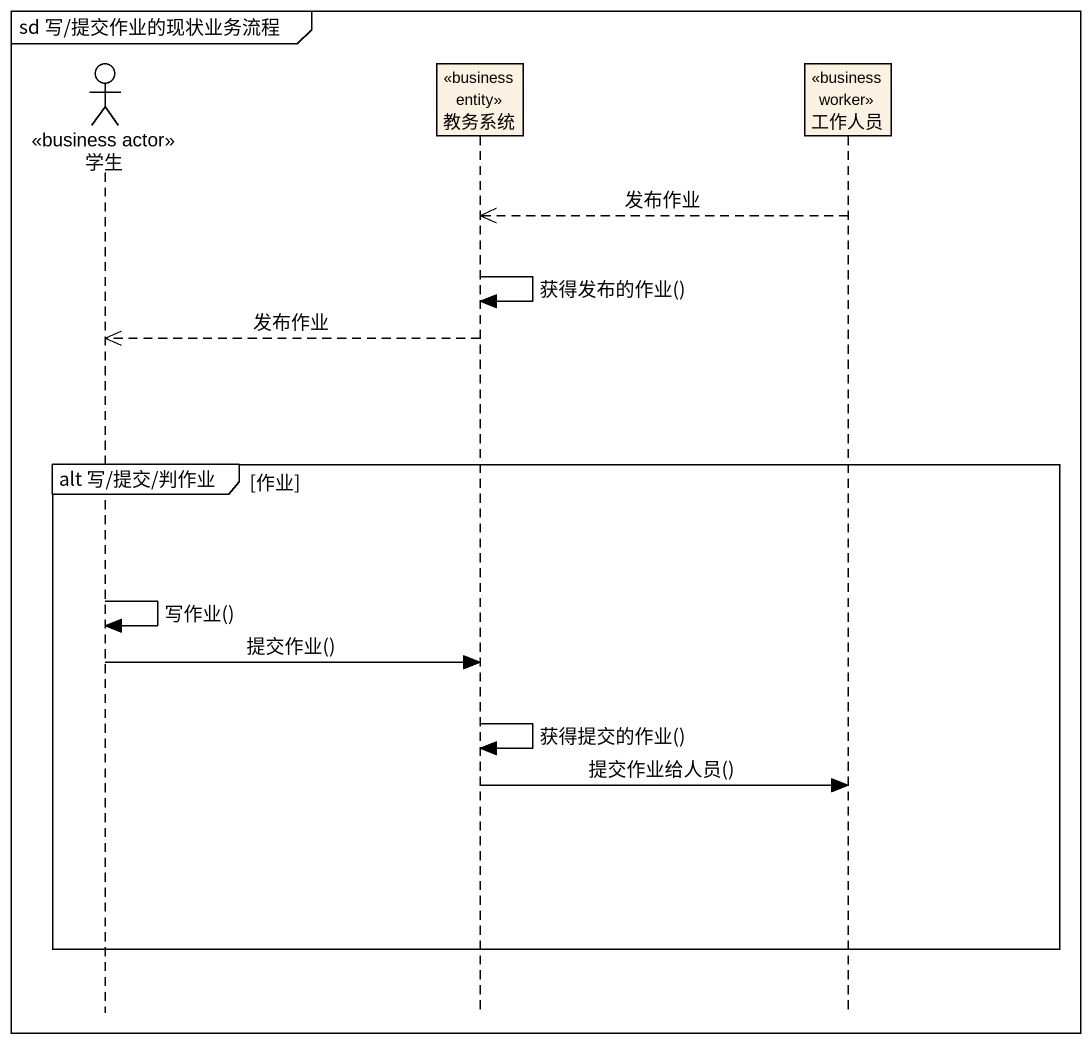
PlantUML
@startuml
mainframe sd 写/提交作业的现状业务流程
hide footbox
actor 学生 <<business actor>>
participant 教务系统 <<business entity>>
participant 工作人员 <<business worker>>

工作人员 -->> 教务系统 : 发布作业
教务系统 -> 教务系统 : 获得发布的作业()
教务系统 -->> 学生 : 发布作业
group alt 写/提交/判作业 [作业]
  学生 -> 学生 : 写作业()
  学生 -> 教务系统 : 提交作业()
  教务系统 -> 教务系统 : 获得提交的作业()
  教务系统 -> 工作人员 : 提交作业给人员()
end
@enduml
